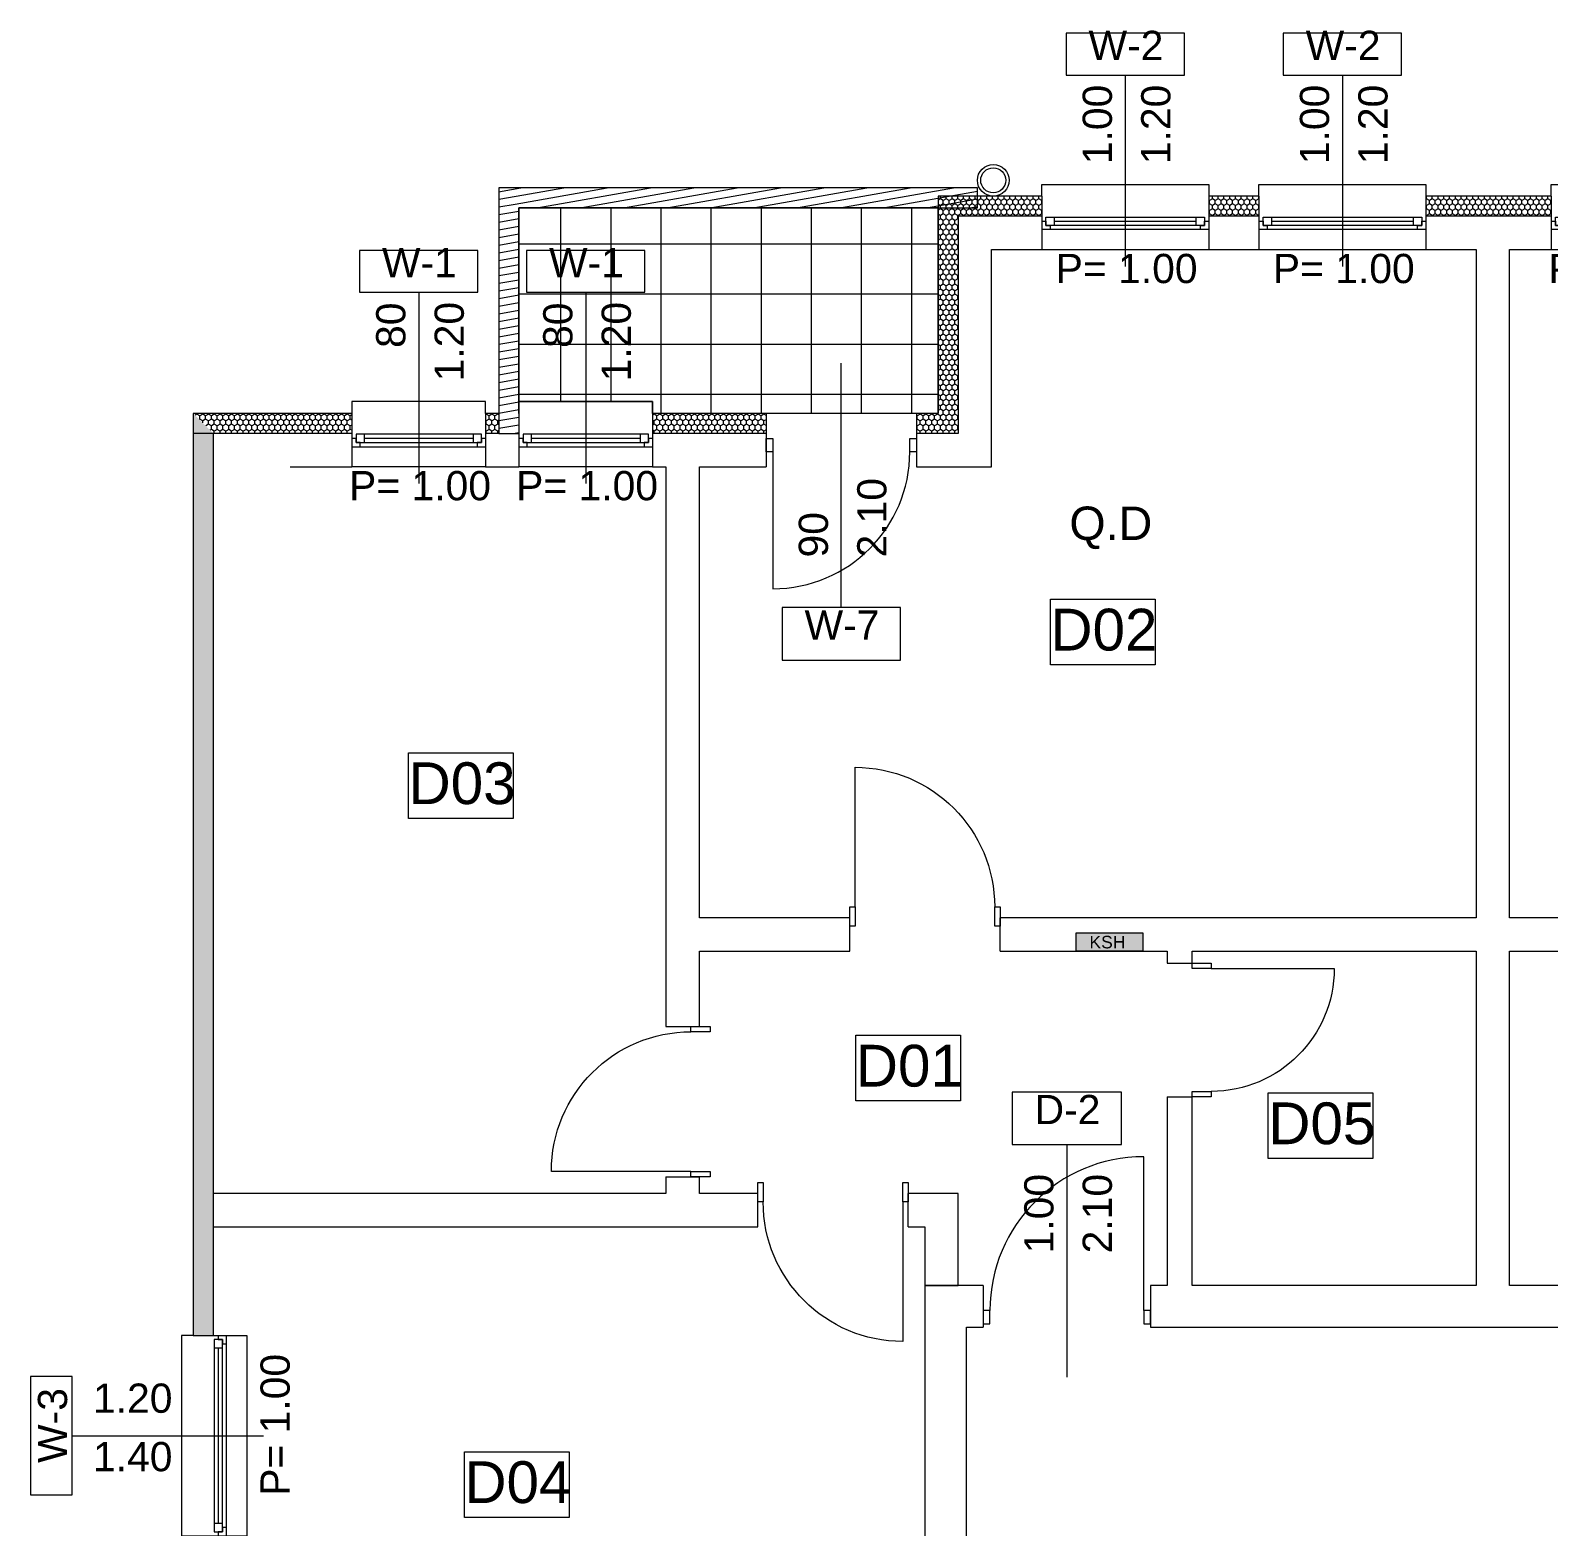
# Model space of a CAD drawing. Header units: feet. Extents: x 2565673 to 2678973, y -122443 to -81443.
# Drawn here: x 2575677 to 2584767, y -101204 to -92247 of the extents above; entities that cross this region are included whole.
import ezdxf
from ezdxf.enums import TextEntityAlignment as Align

# ---------------------------------------------------------------- set-up
doc = ezdxf.new("R2010")
doc.units = ezdxf.units.FT
doc.header["$MEASUREMENT"] = 0
for name, color, linetype, lineweight in [('ARCHICAD Door Markers_Pen_No__20', 1, 'Continuous', 5), ('ARCHICAD Door Markers_Pen_No__60', 230, 'Continuous', 5), ('ARCHICAD Doors_Pen_No__1', 7, 'Continuous', 5), ('ARCHICAD Doors_Pen_No__60', 230, 'Continuous', 5), ('ARCHICAD Window Markers_Pen_No__20', 1, 'Continuous', 5), ('ARCHICAD Windows_Pen_No__20', 1, 'Continuous', 5), ('Columns_Pen_No__1', 7, 'Continuous', 5), ('Columns_Pen_No__6', 5, 'Continuous', 5), ('Dimensioning - General_Pen_No__41', 7, 'Continuous', 5), ('Exterior walls_Pen_No__1', 7, 'Continuous', 5), ('Structural - Bearing_Pen_No__1', 7, 'Continuous', 5), ('Text blocks_Pen_No__1', 7, 'Continuous', 5), ('Text blocks_Pen_No__2', 8, 'Continuous', 5)]:
    doc.layers.add(name, color=color, linetype=linetype, lineweight=lineweight)
doc.layers.add('Columns', color=7, linetype='Continuous')
doc.layers.add('Exterior walls', color=7, linetype='Continuous')
for name, color, linetype, lineweight, true_color in [('Exterior walls_Pen_No__14', 7, 'Continuous', 5, 0xbd8b17), ('Exterior walls_Pen_No__65', 7, 'Continuous', 5, 0x80c2ff), ('Structural - Bearing_Pen_No__82', 7, 'Continuous', 5, 0xaaaaaa)]:
    doc.layers.add(name, color=color, linetype=linetype, lineweight=lineweight, true_color=true_color)
doc.styles.add('GENERATED_STYLE_1', font='arial.ttf')
pattern_1 = [(90, (2247653.822, -76424.967), (-34.641016, 0), [20, -40]), (90, (2247636.502, -76394.967), (-34.641016, 0), [20, -40]), (150, (2247653.822, -76404.967), (17.320508, 30), [20, -40]), (150, (2247619.18, -76404.967), (17.320508, 30), [20, -40]), (210, (2247653.822, -76424.967), (-17.320508, 30), [20, -40]), (210, (2247619.18, -76424.967), (-17.320508, 30), [20, -40])]
pattern_2 = [(10, (2247653.822, -76424.967), (-7.814168, 44.316348), [])]

# ---------------------------------------------------------------- blocks, each defined once
blk = doc.blocks.new('Window 22_3')
at = {"layer": 'ARCHICAD Windows_Pen_No__20', "color": 1, "linetype": 'Continuous', "lineweight": 5}
for p, q in [((-400, 150), (-400, 220)), ((-400, 220), (400, 220)), ((400, 220), (400, 150)), ((-400, 150), (-400, 30)), ((400, 150), (400, 30)), ((-400, 30), (-400, 0)), ((-400, 0), (-375, 0)), ((-400, 0), (-400, -50)), ((-400, 0), (-400, -50)), ((-375, 25), (-325, 25)), ((-375, -25), (-375, 25)), ((-375, 0), (-375, -25)), ((-325, 25), (325, 25)), ((-325, 25), (-325, -25)), ((-325, 25), (325, 25)), ((-325, 0), (325, 0)), ((325, -25), (325, 25)), ((325, 25), (375, 25)), ((375, 25), (375, -25)), ((375, -25), (375, 0)), ((375, 0), (400, 0)), ((400, 30), (400, 0)), ((400, 0), (400, -50)), ((400, 0), (400, -50)), ((-350, -50), (-400, -50)), ((-400, -50), (-400, -170)), ((-375, -25), (-350, -25)), ((-325, -25), (-375, -25)), ((-350, -25), (-350, -50)), ((350, -50), (-350, -50)), ((325, -25), (-325, -25)), ((375, -25), (325, -25)), ((350, -50), (350, -25)), ((350, -25), (375, -25)), ((400, -50), (350, -50)), ((400, -50), (400, -170)), ((-400, -170), (400, -170))]:
    blk.add_line(p, q, dxfattribs=at)
blk = doc.blocks.new('W Marker 22')
at = {"layer": 'ARCHICAD Window Markers_Pen_No__20', "color": 1, "linetype": 'Continuous', "lineweight": 5}
for p, q in [((0, -1045), (0, 100)), ((-354.4, -1045), (-354.4, -1295)), ((354.4, -1045), (-354.4, -1045)), ((354.4, -1295), (354.4, -1045)), ((-354.4, -1295), (354.4, -1295))]:
    blk.add_line(p, q, dxfattribs=at)
at = {"layer": 'ARCHICAD Window Markers_Pen_No__20', "color": 1, "lineweight": 5, "style": 'GENERATED_STYLE_1'}
for tag, p in [('AC_MarkerText_4', (-416.8, 72.1)), ('AC_MarkerText_1', (-220, -1257.5))]:
    blk.add_attdef(tag, text='', height=175, dxfattribs=at).set_placement(p, align=Align.BOTTOM_LEFT)
for tag, p in [('whDistCm', (322.5, -862.9)), ('A', (-27.5, -862.9))]:
    blk.add_attdef(tag, text='', height=175, rotation=90, dxfattribs=at).set_placement(p, align=Align.BOTTOM_LEFT)
blk = doc.blocks.new('Window 22_4')
at = {"layer": 'ARCHICAD Windows_Pen_No__20', "color": 1, "linetype": 'Continuous', "lineweight": 5}
for p, q in [((-500, 150), (-500, 220)), ((-500, 220), (500, 220)), ((500, 220), (500, 150)), ((-500, 150), (-500, 30)), ((500, 150), (500, 30)), ((-500, 30), (-500, 0)), ((-500, 0), (-475, 0)), ((-500, 0), (-500, -50)), ((-500, 0), (-500, -50)), ((-475, 25), (-425, 25)), ((-475, -25), (-475, 25)), ((-475, 0), (-475, -25)), ((-425, 25), (425, 25)), ((-425, 25), (-425, -25)), ((-425, 25), (425, 25)), ((-425, 0), (425, 0)), ((425, -25), (425, 25)), ((425, 25), (475, 25)), ((475, 25), (475, -25)), ((475, -25), (475, 0)), ((475, 0), (500, 0)), ((500, 30), (500, 0)), ((500, 0), (500, -50)), ((500, 0), (500, -50)), ((-450, -50), (-500, -50)), ((-500, -50), (-500, -170)), ((-475, -25), (-450, -25)), ((-425, -25), (-475, -25)), ((-450, -25), (-450, -50)), ((450, -50), (-450, -50)), ((425, -25), (-425, -25)), ((475, -25), (425, -25)), ((450, -50), (450, -25)), ((450, -25), (475, -25)), ((500, -50), (450, -50)), ((500, -50), (500, -170)), ((-500, -170), (500, -170))]:
    blk.add_line(p, q, dxfattribs=at)
blk = doc.blocks.new('Wall_10', base_point=(2587252.3, -93239.2))
at = {"layer": 'Exterior walls_Pen_No__14', "linetype": 'Continuous', "lineweight": 5, "true_color": 0xbd8b17}
h = blk.add_hatch(dxfattribs=at)
h.set_pattern_fill('STYROFOAM_SM_INSULATION', color=42, style=0, pattern_type=2)
h.set_pattern_definition(pattern_1)
h.paths.add_polyline_path([(2581732.3, -93239.2), (2581112.3, -93239.2), (2581232.3, -93359.2), (2581732.3, -93359.2)])
h = blk.add_hatch(dxfattribs=at)
h.set_pattern_fill('STYROFOAM_SM_INSULATION', color=42, style=0, pattern_type=2)
h.set_pattern_definition(pattern_1)
h.paths.add_polyline_path([(2582732.3, -93359.2), (2583032.3, -93359.2), (2583032.3, -93239.2), (2582732.3, -93239.2)])
h = blk.add_hatch(dxfattribs=at)
h.set_pattern_fill('STYROFOAM_SM_INSULATION', color=42, style=0, pattern_type=2)
h.set_pattern_definition(pattern_1)
h.paths.add_polyline_path([(2584032.3, -93359.2), (2584782.3, -93359.2), (2584782.3, -93239.2), (2584032.3, -93239.2)])
h = blk.add_hatch(dxfattribs=at)
h.set_pattern_fill('STYROFOAM_SM_INSULATION', color=42, style=0, pattern_type=2)
h.set_pattern_definition(pattern_1)
h.paths.add_polyline_path([(2585582.3, -93359.2), (2585882.3, -93359.2), (2585882.3, -93239.2), (2585582.3, -93239.2)])
h = blk.add_hatch(dxfattribs=at)
h.set_pattern_fill('STYROFOAM_SM_INSULATION', color=42, style=0, pattern_type=2)
h.set_pattern_definition(pattern_1)
h.paths.add_polyline_path([(2586682.3, -93359.2), (2587132.3, -93359.2), (2587252.3, -93239.2), (2586682.3, -93239.2)])
at = {"layer": 'Exterior walls_Pen_No__1', "color": 7, "linetype": 'Continuous', "lineweight": 5}
for p, q in [((2581732.3, -93239.2), (2581732.3, -93359.2)), ((2582732.3, -93239.2), (2582732.3, -93359.2)), ((2583032.3, -93239.2), (2583032.3, -93359.2)), ((2584032.3, -93239.2), (2584032.3, -93359.2)), ((2584782.3, -93239.2), (2584782.3, -93359.2)), ((2585582.3, -93239.2), (2585582.3, -93359.2)), ((2585882.3, -93239.2), (2585882.3, -93359.2)), ((2586682.3, -93239.2), (2586682.3, -93359.2)), ((2581732.3, -93359.2), (2581232.3, -93359.2)), ((2581732.3, -93359.2), (2581732.3, -93389.2)), ((2581732.3, -93389.2), (2581732.3, -93439.2)), ((2583032.3, -93359.2), (2582732.3, -93359.2)), ((2582732.3, -93359.2), (2582732.3, -93389.2)), ((2582732.3, -93389.2), (2582732.3, -93439.2)), ((2583032.3, -93359.2), (2583032.3, -93389.2)), ((2583032.3, -93389.2), (2583032.3, -93439.2)), ((2584782.3, -93359.2), (2584032.3, -93359.2)), ((2584032.3, -93359.2), (2584032.3, -93389.2)), ((2584032.3, -93389.2), (2584032.3, -93439.2)), ((2584782.3, -93359.2), (2584782.3, -93389.2)), ((2584782.3, -93389.2), (2584782.3, -93439.2)), ((2585882.3, -93359.2), (2585582.3, -93359.2)), ((2585582.3, -93359.2), (2585582.3, -93389.2)), ((2585582.3, -93389.2), (2585582.3, -93439.2)), ((2585882.3, -93359.2), (2585882.3, -93389.2)), ((2585882.3, -93389.2), (2585882.3, -93439.2)), ((2587132.3, -93359.2), (2586682.3, -93359.2)), ((2586682.3, -93359.2), (2586682.3, -93389.2)), ((2586682.3, -93389.2), (2586682.3, -93439.2)), ((2581732.3, -93439.2), (2581732.3, -93559.2)), ((2582732.3, -93439.2), (2582732.3, -93559.2)), ((2583032.3, -93439.2), (2583032.3, -93559.2)), ((2584032.3, -93439.2), (2584032.3, -93559.2)), ((2584782.3, -93439.2), (2584782.3, -93559.2)), ((2585582.3, -93439.2), (2585582.3, -93559.2)), ((2585882.3, -93439.2), (2585882.3, -93559.2)), ((2586682.3, -93439.2), (2586682.3, -93559.2))]:
    blk.add_line(p, q, dxfattribs=at)
at = {"layer": 'Exterior walls_Pen_No__1', "color": 7, "linetype": 'Continuous', "lineweight": 5, "flags": 128}
for points in [[(2581732.3, -93239.2), (2581112.3, -93239.2)], [(2583032.3, -93239.2), (2582732.3, -93239.2)], [(2584782.3, -93239.2), (2584032.3, -93239.2)], [(2585882.3, -93239.2), (2585582.3, -93239.2)], [(2587252.3, -93239.2), (2586682.3, -93239.2)], [(2581432.3, -93559.2), (2581732.3, -93559.2)], [(2582732.3, -93559.2), (2583032.3, -93559.2)], [(2584032.3, -93559.2), (2584332.3, -93559.2)], [(2584532.3, -93559.2), (2584782.3, -93559.2)], [(2585582.3, -93559.2), (2585882.3, -93559.2)], [(2586682.3, -93559.2), (2586932.3, -93559.2)]]:
    blk.add_lwpolyline(points, dxfattribs=at)
at = {"layer": 'ARCHICAD Window Markers_Pen_No__20', "color": 1, "lineweight": 5}
ref = blk.add_blockref('W Marker 22', (2582232.3, -93559.2), dxfattribs=dict(at, rotation=180))
ref.add_attrib('A', '1.00', dxfattribs={"color": 1, "lineweight": 5, "height": 175, "rotation": 90, "style": 'GENERATED_STYLE_1'}).set_placement((2582204.8, -93047.7), align=Align.BOTTOM_LEFT)
ref.add_attrib('whDistCm', '1.20', dxfattribs={"color": 1, "lineweight": 5, "height": 175, "rotation": 90, "style": 'GENERATED_STYLE_1'}).set_placement((2582554.8, -93047.7), align=Align.BOTTOM_LEFT)
ref.add_attrib('AC_MarkerText_1', 'W-2', dxfattribs={"color": 1, "lineweight": 5, "height": 175, "rotation": 360, "style": 'GENERATED_STYLE_1'}).set_placement((2582012.3, -92476.7), align=Align.BOTTOM_LEFT)
ref.add_attrib('AC_MarkerText_4', 'P= 1.00', dxfattribs={"color": 1, "lineweight": 5, "height": 175, "rotation": 360, "style": 'GENERATED_STYLE_1'}).set_placement((2581815.5, -93812.1), align=Align.BOTTOM_LEFT)
ref = blk.add_blockref('W Marker 22', (2583532.3, -93559.2), dxfattribs=dict(at, rotation=180))
ref.add_attrib('A', '1.00', dxfattribs={"color": 1, "lineweight": 5, "height": 175, "rotation": 90, "style": 'GENERATED_STYLE_1'}).set_placement((2583504.8, -93047.7), align=Align.BOTTOM_LEFT)
ref.add_attrib('whDistCm', '1.20', dxfattribs={"color": 1, "lineweight": 5, "height": 175, "rotation": 90, "style": 'GENERATED_STYLE_1'}).set_placement((2583854.8, -93047.7), align=Align.BOTTOM_LEFT)
ref.add_attrib('AC_MarkerText_1', 'W-2', dxfattribs={"color": 1, "lineweight": 5, "height": 175, "rotation": 360, "style": 'GENERATED_STYLE_1'}).set_placement((2583312.3, -92476.7), align=Align.BOTTOM_LEFT)
ref.add_attrib('AC_MarkerText_4', 'P= 1.00', dxfattribs={"color": 1, "lineweight": 5, "height": 175, "rotation": 360, "style": 'GENERATED_STYLE_1'}).set_placement((2583115.5, -93812.1), align=Align.BOTTOM_LEFT)
ref = blk.add_blockref('W Marker 22', (2585182.3, -93559.2), dxfattribs=dict(at, rotation=180))
ref.add_attrib('whDistCm', '1.20', dxfattribs={"color": 1, "lineweight": 5, "height": 175, "rotation": 90, "style": 'GENERATED_STYLE_1'}).set_placement((2585504.8, -93047.7), align=Align.BOTTOM_LEFT)
ref.add_attrib('AC_MarkerText_1', 'W-1', dxfattribs={"color": 1, "lineweight": 5, "height": 175, "rotation": 360, "style": 'GENERATED_STYLE_1'}).set_placement((2584962.3, -92476.7), align=Align.BOTTOM_LEFT)
ref.add_attrib('AC_MarkerText_2', '80', dxfattribs={"color": 1, "lineweight": 5, "height": 175, "rotation": 90, "style": 'GENERATED_STYLE_1'}).set_placement((2585154.8, -92847.7), align=Align.BOTTOM_LEFT)
ref.add_attrib('AC_MarkerText_4', 'P= 1.00', dxfattribs={"color": 1, "lineweight": 5, "height": 175, "rotation": 360, "style": 'GENERATED_STYLE_1'}).set_placement((2584765.5, -93812.1), align=Align.BOTTOM_LEFT)
ref = blk.add_blockref('W Marker 22', (2586282.3, -93559.2), dxfattribs=dict(at, rotation=180))
ref.add_attrib('whDistCm', '1.20', dxfattribs={"color": 1, "lineweight": 5, "height": 175, "rotation": 90, "style": 'GENERATED_STYLE_1'}).set_placement((2586604.8, -93047.7), align=Align.BOTTOM_LEFT)
ref.add_attrib('AC_MarkerText_1', 'W-1', dxfattribs={"color": 1, "lineweight": 5, "height": 175, "rotation": 360, "style": 'GENERATED_STYLE_1'}).set_placement((2586062.3, -92476.7), align=Align.BOTTOM_LEFT)
ref.add_attrib('AC_MarkerText_2', '80', dxfattribs={"color": 1, "lineweight": 5, "height": 175, "rotation": 90, "style": 'GENERATED_STYLE_1'}).set_placement((2586254.8, -92847.7), align=Align.BOTTOM_LEFT)
ref.add_attrib('AC_MarkerText_4', 'P= 1.00', dxfattribs={"color": 1, "lineweight": 5, "height": 175, "rotation": 360, "style": 'GENERATED_STYLE_1'}).set_placement((2585865.5, -93812.1), align=Align.BOTTOM_LEFT)
at = {"layer": 'ARCHICAD Windows_Pen_No__20', "color": 1, "linetype": 'Continuous', "lineweight": 5, "zscale": 1000}
for name, p in [('Window 22_4', (2582232.3, -93389.2)), ('Window 22_4', (2583532.3, -93389.2)), ('Window 22_3', (2585182.3, -93389.2)), ('Window 22_3', (2586282.3, -93389.2))]:
    blk.add_blockref(name, p, dxfattribs=at)
blk = doc.blocks.new('Wall_11', base_point=(2581112.3, -93239.2))
at = {"layer": 'Exterior walls_Pen_No__14', "linetype": 'Continuous', "lineweight": 5, "true_color": 0xbd8b17}
h = blk.add_hatch(dxfattribs=at)
h.set_pattern_fill('STYROFOAM_SM_INSULATION', color=42, style=0, pattern_type=2)
h.set_pattern_definition(pattern_1)
h.paths.add_polyline_path([(2581112.3, -93239.2), (2581112.3, -94539.2), (2581232.3, -94659.2), (2581232.3, -93359.2)])
at = {"layer": 'Exterior walls_Pen_No__1', "color": 7, "linetype": 'Continuous', "lineweight": 5}
blk.add_line((2581232.3, -93359.2), (2581232.3, -94659.2), dxfattribs=at)
at = {"layer": 'Exterior walls_Pen_No__1', "color": 7, "linetype": 'Continuous', "lineweight": 5, "flags": 128}
for points in [[(2581112.3, -93239.2), (2581112.3, -94539.2)], [(2581432.3, -94859.2), (2581432.3, -93559.2)]]:
    blk.add_lwpolyline(points, dxfattribs=at)
blk = doc.blocks.new('Storefront with Transom 22_4')
at = {"layer": 'ARCHICAD Doors_Pen_No__60', "color": 230, "linetype": 'Continuous', "lineweight": 5}
for p, q in [((460, 0), (460, 920)), ((-500, 150), (-500, 0)), ((500, 150), (500, 0)), ((-500, 0), (-500, -80)), ((-460, 0), (-500, 0)), ((-500, 0), (-500, -80)), ((-500, 0), (-500, -80)), ((-460, -80), (-460, 0)), ((460, 0), (460, -80)), ((500, 0), (460, 0)), ((500, -80), (500, 0)), ((500, 0), (500, -80)), ((500, 0), (500, -80)), ((-500, -80), (-460, -80)), ((-500, -80), (-500, -100)), ((460, -80), (500, -80)), ((500, -80), (500, -100))]:
    blk.add_line(p, q, dxfattribs=at)
blk.add_arc((460, 0), 920, 90, 180, dxfattribs=at)
blk = doc.blocks.new('D Marker 22')
at = {"layer": 'ARCHICAD Door Markers_Pen_No__60', "color": 230, "linetype": 'Continuous', "lineweight": 5}
for p, q in [((0, -1092.9), (0, 300)), ((-327.2, -1092.9), (-327.2, -1407.1)), ((327.2, -1092.9), (-327.2, -1092.9)), ((327.2, -1407.1), (327.2, -1092.9)), ((-327.2, -1407.1), (327.2, -1407.1))]:
    blk.add_line(p, q, dxfattribs=at)
at = {"layer": 'ARCHICAD Door Markers_Pen_No__60', "color": 230, "lineweight": 5, "style": 'GENERATED_STYLE_1'}
for tag, p in [('AC_MarkerText_3', (322.5, -792.9)), ('A', (-27.5, -792.9))]:
    blk.add_attdef(tag, text='', height=175, rotation=90, dxfattribs=at).set_placement(p, align=Align.BOTTOM_LEFT)
blk.add_attdef('AC_MarkerText_1', text='', height=175, dxfattribs=at).set_placement((-192.8, -1337.5), align=Align.BOTTOM_LEFT)
blk = doc.blocks.new('Wall_38', base_point=(2595132.3, -100009.2))
at = {"layer": 'Exterior walls_Pen_No__1', "color": 7, "linetype": 'Continuous', "lineweight": 5}
for p, q in [((2581382.3, -99759.2), (2581382.3, -99909.2)), ((2582382.3, -99759.2), (2582382.3, -99909.2)), ((2581382.3, -99909.2), (2581382.3, -99989.2)), ((2582382.3, -99909.2), (2582382.3, -99989.2)), ((2581382.3, -99989.2), (2581382.3, -100009.2)), ((2582382.3, -99989.2), (2582382.3, -100009.2))]:
    blk.add_line(p, q, dxfattribs=at)
at = {"layer": 'Exterior walls_Pen_No__1', "color": 7, "linetype": 'Continuous', "lineweight": 5, "flags": 128}
for points in [[(2581382.3, -99759.2), (2581032.3, -99759.2)], [(2582482.3, -99759.2), (2582382.3, -99759.2)], [(2584332.3, -99759.2), (2582632.3, -99759.2)], [(2586232.3, -99759.2), (2584532.3, -99759.2)], [(2581282.3, -100009.2), (2581382.3, -100009.2)], [(2582382.3, -100009.2), (2587188.1, -100009.2)]]:
    blk.add_lwpolyline(points, dxfattribs=at)
at = {"layer": 'ARCHICAD Door Markers_Pen_No__60', "color": 230, "lineweight": 5}
ref = blk.add_blockref('D Marker 22', (2581882.3, -100009.2), dxfattribs=dict(at, rotation=180))
ref.add_attrib('A', '1.00', dxfattribs={"color": 230, "lineweight": 5, "height": 175, "rotation": 90, "style": 'GENERATED_STYLE_1'}).set_placement((2581854.8, -99567.7), align=Align.BOTTOM_LEFT)
ref.add_attrib('AC_MarkerText_1', 'D-2', dxfattribs={"color": 230, "lineweight": 5, "height": 175, "rotation": 360, "style": 'GENERATED_STYLE_1'}).set_placement((2581689.5, -98846.7), align=Align.BOTTOM_LEFT)
ref.add_attrib('AC_MarkerText_3', '2.10', dxfattribs={"color": 230, "lineweight": 5, "height": 175, "rotation": 90, "style": 'GENERATED_STYLE_1'}).set_placement((2582204.8, -99567.7), align=Align.BOTTOM_LEFT)
at = {"layer": 'ARCHICAD Doors_Pen_No__60', "color": 230, "linetype": 'Continuous', "lineweight": 5, "zscale": 1000}
blk.add_blockref('Storefront with Transom 22_4', (2581882.3, -99909.2), dxfattribs=at)
blk = doc.blocks.new('Wall_39', base_point=(2581282.3, -100009.2))
at = {"layer": 'Exterior walls_Pen_No__1', "color": 7, "linetype": 'Continuous', "lineweight": 5, "flags": 128}
for points in [[(2581032.3, -99759.2), (2581032.3, -101859.2)], [(2581282.3, -101859.2), (2581282.3, -100009.2)]]:
    blk.add_lwpolyline(points, dxfattribs=at)
blk = doc.blocks.new('Wall_41', base_point=(2584532.3, -100009.2))
at = {"layer": 'Exterior walls_Pen_No__1', "color": 7, "linetype": 'Continuous', "lineweight": 5, "flags": 128}
for points in [[(2584332.3, -93559.2), (2584332.3, -97559.2)], [(2584532.3, -97559.2), (2584532.3, -93559.2)], [(2584332.3, -97759.2), (2584332.3, -99759.2)], [(2584532.3, -99759.2), (2584532.3, -97759.2)]]:
    blk.add_lwpolyline(points, dxfattribs=at)
blk = doc.blocks.new('Entrance Door 22_3')
at = {"layer": 'ARCHICAD Doors_Pen_No__1', "color": 7, "linetype": 'Continuous', "lineweight": 5}
for p, q in [((418, 0), (418, 836)), ((-418, 0), (-450, 0)), ((-450, 0), (-450, -115)), ((-418, -115), (-418, 0)), ((450, 0), (418, 0)), ((418, 0), (418, -115)), ((450, -115), (450, 0)), ((-450, -115), (-450, -65)), ((-450, -115), (-450, -65)), ((450, -115), (450, -65)), ((450, -115), (450, -65)), ((-450, -115), (-418, -115)), ((-450, -265), (-450, -115)), ((418, -115), (450, -115)), ((450, -265), (450, -115))]:
    blk.add_line(p, q, dxfattribs=at)
blk.add_arc((418, 0), 836, 90, 180, dxfattribs=at)
blk = doc.blocks.new('Wall_42', base_point=(2584532.3, -97759.2))
at = {"layer": 'Exterior walls_Pen_No__1', "color": 7, "linetype": 'Continuous', "lineweight": 5}
for p, q in [((2586382.3, -97609.2), (2586382.3, -97559.2)), ((2586382.3, -97759.2), (2586382.3, -97609.2)), ((2587282.3, -97609.2), (2587282.3, -97559.2)), ((2587282.3, -97759.2), (2587282.3, -97609.2)), ((2587732.3, -97609.2), (2587732.3, -97559.2)), ((2587732.3, -97759.2), (2587732.3, -97609.2)), ((2588632.3, -97609.2), (2588632.3, -97559.2)), ((2588632.3, -97759.2), (2588632.3, -97609.2))]:
    blk.add_line(p, q, dxfattribs=at)
at = {"layer": 'Exterior walls_Pen_No__1', "color": 7, "linetype": 'Continuous', "lineweight": 5, "flags": 128}
for points in [[(2586382.3, -97559.2), (2584532.3, -97559.2)], [(2587332.3, -97559.2), (2587282.3, -97559.2)], [(2587732.3, -97559.2), (2587532.3, -97559.2)], [(2589232.3, -97559.2), (2588632.3, -97559.2)], [(2584532.3, -97759.2), (2586232.3, -97759.2)], [(2587282.3, -97759.2), (2587732.3, -97759.2)], [(2588632.3, -97759.2), (2589032.3, -97759.2)]]:
    blk.add_lwpolyline(points, dxfattribs=at)
at = {"layer": 'ARCHICAD Doors_Pen_No__1', "color": 7, "linetype": 'Continuous', "lineweight": 5, "zscale": 1000}
blk.add_blockref('Entrance Door 22_3', (2586832.3, -97494.2), dxfattribs=at)
at = {"layer": 'ARCHICAD Doors_Pen_No__1', "color": 7, "linetype": 'Continuous', "lineweight": 5, "xscale": -1, "zscale": 1000}
blk.add_blockref('Entrance Door 22_3', (2588182.3, -97494.2), dxfattribs=at)
blk = doc.blocks.new('Wall_45', base_point=(2581232.3, -99759.2))
at = {"layer": 'Exterior walls_Pen_No__1', "color": 7, "linetype": 'Continuous', "lineweight": 5, "flags": 128}
for points in [[(2581232.3, -99759.2), (2581232.3, -99209.2)], [(2581032.3, -99409.2), (2581032.3, -99759.2)], [(2581032.3, -99759.2), (2581232.3, -99759.2)]]:
    blk.add_lwpolyline(points, dxfattribs=at)
blk = doc.blocks.new('Entrance Door 22_4')
at = {"layer": 'ARCHICAD Doors_Pen_No__1', "color": 7, "linetype": 'Continuous', "lineweight": 5}
for p, q in [((418, 0), (418, 836)), ((-450, 150), (-450, 0)), ((450, 150), (450, 0)), ((-418, 0), (-450, 0)), ((-450, 0), (-450, -115)), ((-450, 0), (-450, -50)), ((-450, 0), (-450, -50)), ((-418, -115), (-418, 0)), ((450, 0), (418, 0)), ((418, 0), (418, -115)), ((450, -115), (450, 0)), ((450, 0), (450, -50)), ((450, 0), (450, -50)), ((-450, -115), (-418, -115)), ((418, -115), (450, -115))]:
    blk.add_line(p, q, dxfattribs=at)
blk.add_arc((418, 0), 836, 90, 180, dxfattribs=at)
blk = doc.blocks.new('Wall_47', base_point=(2579682.3, -99209.2))
at = {"layer": 'Exterior walls_Pen_No__1', "color": 7, "linetype": 'Continuous', "lineweight": 5}
for p, q in [((2579482.3, -98209.2), (2579632.3, -98209.2)), ((2579632.3, -98209.2), (2579682.3, -98209.2)), ((2579482.3, -99109.2), (2579632.3, -99109.2)), ((2579632.3, -99109.2), (2579682.3, -99109.2))]:
    blk.add_line(p, q, dxfattribs=at)
at = {"layer": 'Exterior walls_Pen_No__1', "color": 7, "linetype": 'Continuous', "lineweight": 5, "flags": 128}
for points in [[(2579482.3, -94859.2), (2579482.3, -98209.2)], [(2579682.3, -97559.2), (2579682.3, -94859.2)], [(2579682.3, -98209.2), (2579682.3, -97759.2)], [(2579482.3, -99109.2), (2579482.3, -99209.2)], [(2579682.3, -99209.2), (2579682.3, -99109.2)]]:
    blk.add_lwpolyline(points, dxfattribs=at)
at = {"layer": 'ARCHICAD Doors_Pen_No__1', "color": 7, "linetype": 'Continuous', "lineweight": 5, "xscale": -1, "zscale": 1000, "rotation": 90}
blk.add_blockref('Entrance Door 22_4', (2579632.3, -98659.2), dxfattribs=at)
blk = doc.blocks.new('Wall_48', base_point=(2579682.3, -97759.2))
at = {"layer": 'Exterior walls_Pen_No__1', "color": 7, "linetype": 'Continuous', "lineweight": 5}
for p, q in [((2580582.3, -97609.2), (2580582.3, -97559.2)), ((2580582.3, -97759.2), (2580582.3, -97609.2)), ((2581482.3, -97609.2), (2581482.3, -97559.2)), ((2581482.3, -97759.2), (2581482.3, -97609.2))]:
    blk.add_line(p, q, dxfattribs=at)
at = {"layer": 'Exterior walls_Pen_No__1', "color": 7, "linetype": 'Continuous', "lineweight": 5, "flags": 128}
for points in [[(2580582.3, -97559.2), (2579682.3, -97559.2)], [(2584332.3, -97559.2), (2581482.3, -97559.2)], [(2579682.3, -97759.2), (2580582.3, -97759.2)], [(2581482.3, -97759.2), (2582482.3, -97759.2)], [(2582632.3, -97759.2), (2584332.3, -97759.2)]]:
    blk.add_lwpolyline(points, dxfattribs=at)
at = {"layer": 'ARCHICAD Doors_Pen_No__1', "color": 7, "linetype": 'Continuous', "lineweight": 5, "xscale": -1, "zscale": 1000}
blk.add_blockref('Entrance Door 22_3', (2581032.3, -97494.2), dxfattribs=at)
blk = doc.blocks.new('Entrance Door 22_2')
at = {"layer": 'ARCHICAD Doors_Pen_No__1', "color": 7, "linetype": 'Continuous', "lineweight": 5}
for p, q in [((368, 0), (368, 736)), ((-368, 0), (-400, 0)), ((-400, 0), (-400, -115)), ((-368, -115), (-368, 0)), ((400, 0), (368, 0)), ((368, 0), (368, -115)), ((400, -115), (400, 0)), ((-400, -115), (-368, -115)), ((-400, -265), (-400, -115)), ((368, -115), (400, -115)), ((400, -265), (400, -115))]:
    blk.add_line(p, q, dxfattribs=at)
blk.add_arc((368, 0), 736, 90, 180, dxfattribs=at)
blk = doc.blocks.new('Wall_49', base_point=(2582482.3, -97759.2))
at = {"layer": 'Exterior walls_Pen_No__1', "color": 7, "linetype": 'Continuous', "lineweight": 5}
for p, q in [((2582482.3, -97829.8), (2582632.3, -97829.8)), ((2582482.3, -98629.8), (2582632.3, -98629.8))]:
    blk.add_line(p, q, dxfattribs=at)
at = {"layer": 'Exterior walls_Pen_No__1', "color": 7, "linetype": 'Continuous', "lineweight": 5, "flags": 128}
for points in [[(2582482.3, -97759.2), (2582482.3, -97829.8)], [(2582632.3, -97829.8), (2582632.3, -97759.2)], [(2582482.3, -98629.8), (2582482.3, -99759.2)], [(2582632.3, -99759.2), (2582632.3, -98629.8)]]:
    blk.add_lwpolyline(points, dxfattribs=at)
at = {"layer": 'ARCHICAD Doors_Pen_No__1', "color": 7, "linetype": 'Continuous', "lineweight": 5, "xscale": -1, "zscale": 1000, "rotation": 270}
blk.add_blockref('Entrance Door 22_2', (2582747.3, -98229.8), dxfattribs=at)
blk = doc.blocks.new('Wall_63', base_point=(2581346.6, -93189.2))
at = {"layer": 'Exterior walls', "linetype": 'Continuous', "lineweight": 0, "true_color": 0xffffff}
h = blk.add_hatch(dxfattribs=at)
h.set_pattern_fill('WOOD', style=0, pattern_type=2)
h.set_pattern_definition(pattern_2)
h.paths.add_polyline_path([(2581346.6, -93189.2), (2578482.3, -93189.2), (2578602.3, -93309.2), (2581346.6, -93309.2)])
at = {"layer": 'Exterior walls_Pen_No__1', "color": 7, "linetype": 'Continuous', "lineweight": 5, "flags": 128}
for points in [[(2581346.6, -93189.2), (2578482.3, -93189.2)], [(2581346.6, -93309.2), (2581346.6, -93189.2)], [(2578602.3, -93309.2), (2581346.6, -93309.2)]]:
    blk.add_lwpolyline(points, dxfattribs=at)
blk = doc.blocks.new('Wall_64', base_point=(2578482.3, -93189.2))
at = {"layer": 'Exterior walls', "linetype": 'Continuous', "lineweight": 0, "true_color": 0xffffff}
h = blk.add_hatch(dxfattribs=at)
h.set_pattern_fill('WOOD', style=0, pattern_type=2)
h.set_pattern_definition(pattern_2)
h.paths.add_polyline_path([(2578482.3, -93189.2), (2578482.3, -94539.2), (2578602.3, -94539.2), (2578602.3, -93309.2)])
h = blk.add_hatch(dxfattribs=at)
h.set_pattern_fill('WOOD', style=0, pattern_type=2)
h.set_pattern_definition(pattern_2)
h.paths.add_polyline_path([(2578482.3, -94659.2), (2578602.3, -94659.2), (2578602.3, -94539.2), (2578482.3, -94539.2)])
at = {"layer": 'Exterior walls_Pen_No__1', "color": 7, "linetype": 'Continuous', "lineweight": 5}
for p, q in [((2578482.3, -94539.2), (2578482.3, -94659.2)), ((2578482.3, -94659.2), (2578602.3, -94659.2))]:
    blk.add_line(p, q, dxfattribs=at)
at = {"layer": 'Exterior walls_Pen_No__1', "color": 7, "linetype": 'Continuous', "lineweight": 5, "flags": 128}
for points in [[(2578482.3, -93189.2), (2578482.3, -94539.2)], [(2578602.3, -94539.2), (2578602.3, -93309.2)]]:
    blk.add_lwpolyline(points, dxfattribs=at)
blk = doc.blocks.new('Column_3', base_point=(2581441.6, -93144.2))
at = {"layer": 'Columns_Pen_No__1', "color": 7, "linetype": 'Continuous', "lineweight": 5}
blk.add_circle((2581441.6, -93144.2), 95, dxfattribs=at)
at = {"layer": 'Columns_Pen_No__6', "color": 5, "linetype": 'Continuous', "lineweight": 5}
blk.add_circle((2581441.6, -93144.2), 75, dxfattribs=at)
blk = doc.blocks.new('Storefront with Transom 22')
at = {"layer": 'ARCHICAD Doors_Pen_No__60', "color": 230, "linetype": 'Continuous', "lineweight": 5}
for p, q in [((410, 0), (410, 820)), ((-450, 0), (-450, 90)), ((-450, -80), (-450, 0)), ((-450, 0), (-410, 0)), ((-450, -80), (-450, 0)), ((-450, -80), (-450, 0)), ((-410, 0), (-410, -80)), ((410, -80), (410, 0)), ((410, 0), (450, 0)), ((450, 0), (450, 90)), ((450, 0), (450, -80)), ((450, -80), (450, 0)), ((450, -80), (450, 0)), ((-410, -80), (-450, -80)), ((-450, -110), (-450, -80)), ((450, -80), (410, -80)), ((450, -110), (450, -80)), ((-450, -230), (-450, -110)), ((450, -230), (450, -110))]:
    blk.add_line(p, q, dxfattribs=at)
blk.add_arc((410, 0), 820, 90, 180, dxfattribs=at)
blk = doc.blocks.new('D Marker 22_4')
at = {"layer": 'ARCHICAD Door Markers_Pen_No__20', "color": 1, "linetype": 'Continuous', "lineweight": 5}
for p, q in [((354.4, 1157.1), (-354.4, 1157.1)), ((-354.4, 1157.1), (-354.4, 842.9)), ((354.4, 842.9), (354.4, 1157.1)), ((-354.4, 842.9), (354.4, 842.9)), ((0, 842.9), (0, -620))]:
    blk.add_line(p, q, dxfattribs=at)
at = {"layer": 'ARCHICAD Door Markers_Pen_No__20', "color": 1, "lineweight": 5, "style": 'GENERATED_STYLE_1'}
for tag, rotation, p in [('AC_MarkerText_1', 180, (220, 1207.5)), ('AC_MarkerText_3', 270, (-322.5, 657.1)), ('AC_MarkerText_2', 270, (27.5, 657.1))]:
    blk.add_attdef(tag, text='', height=175, rotation=rotation, dxfattribs=at).set_placement(p, align=Align.BOTTOM_LEFT)
blk = doc.blocks.new('Window 22_2')
at = {"layer": 'ARCHICAD Windows_Pen_No__20', "color": 1, "linetype": 'Continuous', "lineweight": 5}
for p, q in [((-600, 150), (-600, 220)), ((-600, 220), (600, 220)), ((600, 220), (600, 150)), ((-600, 150), (-600, 30)), ((600, 150), (600, 30)), ((-600, 30), (-600, 0)), ((-600, 0), (-575, 0)), ((-600, 0), (-600, -50)), ((-600, 0), (-600, -50)), ((-575, 25), (-525, 25)), ((-575, -25), (-575, 25)), ((-575, 0), (-575, -25)), ((-525, 25), (525, 25)), ((-525, 25), (-525, -25)), ((-525, 25), (525, 25)), ((-525, 0), (525, 0)), ((525, -25), (525, 25)), ((525, 25), (575, 25)), ((575, 25), (575, -25)), ((575, -25), (575, 0)), ((575, 0), (600, 0)), ((600, 30), (600, 0)), ((600, 0), (600, -50)), ((600, 0), (600, -50)), ((-550, -50), (-600, -50)), ((-600, -50), (-600, -170)), ((-575, -25), (-550, -25)), ((-525, -25), (-575, -25)), ((-550, -25), (-550, -50)), ((550, -50), (-550, -50)), ((525, -25), (-525, -25)), ((575, -25), (525, -25)), ((550, -50), (550, -25)), ((550, -25), (575, -25)), ((600, -50), (550, -50)), ((600, -50), (600, -170)), ((-600, -170), (600, -170))]:
    blk.add_line(p, q, dxfattribs=at)

msp = doc.modelspace()

# ---------------------------------------------------------------- hatches: boundary and pattern name
at = {"layer": 'Exterior walls_Pen_No__14', "linetype": 'Continuous', "lineweight": 5, "true_color": 0xbd8b17}
h = msp.add_hatch(dxfattribs=at)
h.set_pattern_fill('STYROFOAM_SM_INSULATION', color=42, style=0, pattern_type=2)
h.set_pattern_definition(pattern_1)
h.paths.add_polyline_path([(2576651.925, -94539.236), (2576771.925, -94659.236), (2577602.326, -94659.236), (2577602.326, -94539.236)])
h = msp.add_hatch(dxfattribs=at)
h.set_pattern_fill('STYROFOAM_SM_INSULATION', color=42, style=0, pattern_type=2)
h.set_pattern_definition([(90, (2247393.822, -76424.967), (-34.641016, 0), [20, -40]), (90, (2247376.502, -76394.967), (-34.641016, 0), [20, -40]), (150, (2247393.822, -76404.967), (17.320508, 30), [20, -40]), (150, (2247359.18, -76404.967), (17.320508, 30), [20, -40]), (210, (2247393.822, -76424.967), (-17.320508, 30), [20, -40]), (210, (2247359.18, -76424.967), (-17.320508, 30), [20, -40])])
h.paths.add_polyline_path([(2576652.326, -94539.236), (2576652.326, -100059.236), (2576772.326, -100059.236), (2576772.326, -94659.236)])
h = msp.add_hatch(dxfattribs=at)
h.set_pattern_fill('STYROFOAM_SM_INSULATION', color=42, style=0, pattern_type=2)
h.set_pattern_definition(pattern_1)
h.paths.add_polyline_path([(2578402.326, -94659.236), (2578482.326, -94659.236), (2578482.326, -94539.236), (2578402.326, -94539.236)])
h = msp.add_hatch(dxfattribs=at)
h.set_pattern_fill('STYROFOAM_SM_INSULATION', color=42, style=0, pattern_type=2)
h.set_pattern_definition(pattern_1)
h.paths.add_polyline_path([(2579402.326, -94659.236), (2580082.326, -94659.236), (2580082.326, -94539.236), (2579402.326, -94539.236)])
h = msp.add_hatch(dxfattribs=at)
h.set_pattern_fill('STYROFOAM_SM_INSULATION', color=42, style=0, pattern_type=2)
h.set_pattern_definition(pattern_1)
h.paths.add_polyline_path([(2581112.326, -94539.236), (2580982.326, -94539.236), (2580982.326, -94659.236), (2581232.326, -94659.236)])
at = {"layer": 'Exterior walls_Pen_No__65', "linetype": 'Continuous', "lineweight": 5, "true_color": 0x80c2ff}
msp.add_hatch(color=151, dxfattribs=at).paths.add_polyline_path([(2581937.226, -97759.236), (2581937.226, -97649.236), (2582337.226, -97649.236), (2582337.226, -97759.236)])
at = {"layer": 'Structural - Bearing_Pen_No__82', "linetype": 'Continuous', "lineweight": 5, "true_color": 0xaaaaaa}
h = msp.add_hatch(dxfattribs=at)
h.set_pattern_fill('GRID_30X30', color=253, style=0, pattern_type=2)
h.set_pattern_definition([(0, (2247653.82, -76424.97), (0, 300), []), (90, (2247653.82, -76424.97), (-300, 0), [])])
h.paths.add_polyline_path([(2581112.326, -93309.236), (2578602.326, -93309.236), (2578602.326, -94469.236), (2579402.326, -94469.236), (2579402.326, -94537.611), (2581112.326, -94537.611)])

# ---------------------------------------------------------------- linework, layer by layer
at = {"layer": 'Exterior walls_Pen_No__1', "color": 7, "linetype": 'Continuous', "lineweight": 5}
for p, q in [((2577602.326, -94539.236), (2577602.326, -94659.236)), ((2578402.326, -94539.236), (2578402.326, -94659.236)), ((2578482.326, -94539.236), (2578482.326, -94659.236)), ((2578602.326, -94539.236), (2578602.326, -94659.236)), ((2579402.326, -94539.236), (2579402.326, -94659.236)), ((2580082.326, -94539.236), (2580082.326, -94659.236)), ((2580982.326, -94539.236), (2580982.326, -94659.236)), ((2577602.326, -94659.236), (2576652.326, -94659.236)), ((2576772.326, -94659.236), (2576772.326, -100059.236)), ((2577602.326, -94659.236), (2577602.326, -94689.236)), ((2577602.326, -94689.236), (2577602.326, -94739.236)), ((2578482.326, -94659.236), (2578402.326, -94659.236)), ((2578402.326, -94659.236), (2578402.326, -94689.236)), ((2578402.326, -94689.236), (2578402.326, -94739.236)), ((2578482.326, -94659.236), (2578602.326, -94659.236)), ((2578602.326, -94659.236), (2578602.326, -94689.236)), ((2578602.326, -94689.236), (2578602.326, -94739.236)), ((2580082.326, -94659.236), (2579402.326, -94659.236)), ((2579402.326, -94659.236), (2579402.326, -94689.236)), ((2579402.326, -94689.236), (2579402.326, -94739.236)), ((2580082.326, -94659.236), (2580082.326, -94689.236)), ((2580082.326, -94689.236), (2580082.326, -94769.236)), ((2581232.326, -94659.236), (2580982.326, -94659.236)), ((2580982.326, -94659.236), (2580982.326, -94689.236)), ((2580982.326, -94689.236), (2580982.326, -94769.236)), ((2577602.326, -94739.236), (2577602.326, -94859.236)), ((2578402.326, -94739.236), (2578402.326, -94859.236)), ((2578602.326, -94739.236), (2578602.326, -94859.236)), ((2579402.326, -94739.236), (2579402.326, -94859.236)), ((2580082.326, -94769.236), (2580082.326, -94859.236)), ((2580982.326, -94769.236), (2580982.326, -94859.236)), ((2580032.326, -99259.236), (2580032.326, -99209.236)), ((2580932.326, -99259.236), (2580932.326, -99209.236)), ((2580032.326, -99409.236), (2580032.326, -99259.236)), ((2580932.326, -99409.236), (2580932.326, -99259.236)), ((2576652.326, -100059.236), (2576772.326, -100059.236)), ((2576772.326, -100059.236), (2576802.326, -100059.236)), ((2576802.326, -100059.236), (2576852.326, -100059.236)), ((2576852.326, -100059.236), (2576972.326, -100059.236))]:
    msp.add_line(p, q, dxfattribs=at)
at = {"layer": 'Exterior walls_Pen_No__1', "color": 7, "linetype": 'Continuous', "lineweight": 5, "flags": 128}
for points in [[(2577602.326, -94539.236), (2576652.326, -94539.236)], [(2576652.326, -94539.236), (2576652.326, -100059.236)], [(2578482.326, -94539.236), (2578402.326, -94539.236)], [(2580082.326, -94539.236), (2579402.326, -94539.236)], [(2581112.326, -94539.236), (2580982.326, -94539.236)], [(2577232.326, -94859.236), (2577602.326, -94859.236)], [(2578402.326, -94859.236), (2578602.326, -94859.236)], [(2579402.326, -94859.236), (2579482.326, -94859.236)], [(2579682.326, -94859.236), (2580082.326, -94859.236)], [(2580982.326, -94859.236), (2581432.326, -94859.236)], [(2579482.326, -99209.236), (2576772.326, -99209.236)], [(2580032.326, -99209.236), (2579682.326, -99209.236)], [(2581232.326, -99209.236), (2580932.326, -99209.236)], [(2576772.326, -99409.236), (2580032.326, -99409.236)], [(2580932.326, -99409.236), (2581032.326, -99409.236)]]:
    msp.add_lwpolyline(points, dxfattribs=at)
msp.add_lwpolyline([(2581937.226, -97759.236), (2581937.226, -97649.236), (2582337.226, -97649.236), (2582337.226, -97759.236)], close=True, dxfattribs=at)
at = {"layer": 'Structural - Bearing_Pen_No__1', "color": 7, "linetype": 'Continuous', "lineweight": 5, "flags": 128}
msp.add_lwpolyline([(2581112.326, -93309.236), (2578602.326, -93309.236), (2578602.326, -94469.236), (2579402.326, -94469.236), (2579402.326, -94537.611), (2581112.326, -94537.611)], close=True, dxfattribs=at)
at = {"layer": 'Text blocks_Pen_No__2', "color": 8, "linetype": 'Continuous', "lineweight": 5, "flags": 128}
for points in [[(2581784.072, -95651.844), (2582410.358, -95651.844), (2582410.358, -96044.702), (2581784.072, -96044.702)], [(2577941.668, -96571.18), (2578567.954, -96571.18), (2578567.954, -96964.037), (2577941.668, -96964.037)], [(2580619.291, -98262.233), (2581245.577, -98262.233), (2581245.577, -98655.09), (2580619.291, -98655.09)], [(2583088.483, -98607.169), (2583714.769, -98607.169), (2583714.769, -99000.026), (2583088.483, -99000.026)], [(2578275.787, -100755.138), (2578902.073, -100755.138), (2578902.073, -101147.995), (2578275.787, -101147.995)]]:
    msp.add_lwpolyline(points, close=True, dxfattribs=at)

# ---------------------------------------------------------------- block references
at = {"layer": 'ARCHICAD Door Markers_Pen_No__20', "color": 1, "lineweight": 5}
ref = msp.add_blockref('D Marker 22_4', (2580532.326, -94859.236), dxfattribs=dict(at, rotation=180))
ref.add_attrib('AC_MarkerText_1', 'W-7', dxfattribs={"color": 1, "lineweight": 5, "height": 175, "rotation": 360, "style": 'GENERATED_STYLE_1'}).set_placement((2580312.324, -95946.736), align=Align.BOTTOM_LEFT)
ref.add_attrib('AC_MarkerText_2', '90', dxfattribs={"color": 1, "lineweight": 5, "height": 175, "rotation": 90, "style": 'GENERATED_STYLE_1'}).set_placement((2580504.826, -95402.116), align=Align.BOTTOM_LEFT)
ref.add_attrib('AC_MarkerText_3', '2.10', dxfattribs={"color": 1, "lineweight": 5, "height": 175, "rotation": 90, "style": 'GENERATED_STYLE_1'}).set_placement((2580854.826, -95402.116), align=Align.BOTTOM_LEFT)
at = {"layer": 'ARCHICAD Doors_Pen_No__1', "color": 7, "linetype": 'Continuous', "lineweight": 5, "xscale": -1, "zscale": 1000, "rotation": 180}
msp.add_blockref('Entrance Door 22_4', (2580482.326, -99259.236), dxfattribs=at)
at = {"layer": 'ARCHICAD Doors_Pen_No__60', "color": 230, "linetype": 'Continuous', "lineweight": 5, "zscale": 1000, "rotation": 180}
msp.add_blockref('Storefront with Transom 22', (2580532.326, -94769.236), dxfattribs=at)
at = {"layer": 'ARCHICAD Window Markers_Pen_No__20', "color": 1, "lineweight": 5}
ref = msp.add_blockref('W Marker 22', (2578002.326, -94859.236), dxfattribs=dict(at, rotation=180))
ref.add_attrib('whDistCm', '1.20', dxfattribs={"color": 1, "lineweight": 5, "height": 175, "rotation": 90, "style": 'GENERATED_STYLE_1'}).set_placement((2578324.826, -94347.718), align=Align.BOTTOM_LEFT)
ref.add_attrib('AC_MarkerText_1', 'W-1', dxfattribs={"color": 1, "lineweight": 5, "height": 175, "rotation": 360, "style": 'GENERATED_STYLE_1'}).set_placement((2577782.324, -93776.736), align=Align.BOTTOM_LEFT)
ref.add_attrib('AC_MarkerText_2', '80', dxfattribs={"color": 1, "lineweight": 5, "height": 175, "rotation": 90, "style": 'GENERATED_STYLE_1'}).set_placement((2577974.826, -94147.716), align=Align.BOTTOM_LEFT)
ref.add_attrib('AC_MarkerText_4', 'P= 1.00', dxfattribs={"color": 1, "lineweight": 5, "height": 175, "rotation": 360, "style": 'GENERATED_STYLE_1'}).set_placement((2577585.525, -95112.116), align=Align.BOTTOM_LEFT)
ref = msp.add_blockref('W Marker 22', (2579002.326, -94859.236), dxfattribs=dict(at, rotation=180))
ref.add_attrib('whDistCm', '1.20', dxfattribs={"color": 1, "lineweight": 5, "height": 175, "rotation": 90, "style": 'GENERATED_STYLE_1'}).set_placement((2579324.826, -94347.718), align=Align.BOTTOM_LEFT)
ref.add_attrib('AC_MarkerText_1', 'W-1', dxfattribs={"color": 1, "lineweight": 5, "height": 175, "rotation": 360, "style": 'GENERATED_STYLE_1'}).set_placement((2578782.324, -93776.736), align=Align.BOTTOM_LEFT)
ref.add_attrib('AC_MarkerText_2', '80', dxfattribs={"color": 1, "lineweight": 5, "height": 175, "rotation": 90, "style": 'GENERATED_STYLE_1'}).set_placement((2578974.826, -94147.716), align=Align.BOTTOM_LEFT)
ref.add_attrib('AC_MarkerText_4', 'P= 1.00', dxfattribs={"color": 1, "lineweight": 5, "height": 175, "rotation": 360, "style": 'GENERATED_STYLE_1'}).set_placement((2578585.525, -95112.116), align=Align.BOTTOM_LEFT)
ref = msp.add_blockref('W Marker 22', (2576972.326, -100659.236), dxfattribs=dict(at, rotation=270))
ref.add_attrib('whDistCm', '1.20', dxfattribs={"color": 1, "lineweight": 5, "height": 175, "rotation": 360, "style": 'GENERATED_STYLE_1'}).set_placement((2576052.326, -100574.616), align=Align.BOTTOM_LEFT)
ref.add_attrib('AC_MarkerText_1', 'W-3', dxfattribs={"color": 1, "lineweight": 5, "height": 175, "rotation": 90, "style": 'GENERATED_STYLE_1'}).set_placement((2575949.826, -100822.238), align=Align.BOTTOM_LEFT)
ref.add_attrib('AC_MarkerText_3', '1.40', dxfattribs={"color": 1, "lineweight": 5, "height": 175, "rotation": 360, "style": 'GENERATED_STYLE_1'}).set_placement((2576052.326, -100924.616), align=Align.BOTTOM_LEFT)
ref.add_attrib('AC_MarkerText_4', 'P= 1.00', dxfattribs={"color": 1, "lineweight": 5, "height": 175, "rotation": 90, "style": 'GENERATED_STYLE_1'}).set_placement((2577282.326, -101018.916), align=Align.BOTTOM_LEFT)
at = {"layer": 'ARCHICAD Windows_Pen_No__20', "color": 1, "linetype": 'Continuous', "lineweight": 5, "xscale": -1, "zscale": 1000}
for p in [(2578002.326, -94689.236), (2579002.326, -94689.236)]:
    msp.add_blockref('Window 22_3', p, dxfattribs=at)
at = {"layer": 'ARCHICAD Windows_Pen_No__20', "color": 1, "linetype": 'Continuous', "lineweight": 5, "xscale": -1, "zscale": 1000, "rotation": 90}
msp.add_blockref('Window 22_2', (2576802.326, -100659.236), dxfattribs=at)
at = {"layer": 'Columns', "color": 5, "lineweight": 5}
msp.add_blockref('Column_3', (2581441.632, -93144.236), dxfattribs=at)
at = {"layer": 'Exterior walls', "color": 7, "lineweight": 5}
for name, p in [('Wall_10', (2587252.326, -93239.236)), ('Wall_63', (2581346.632, -93189.236)), ('Wall_64', (2578482.326, -93189.236)), ('Wall_11', (2581112.326, -93239.236)), ('Wall_41', (2584532.326, -100009.236)), ('Wall_47', (2579682.326, -99209.236)), ('Wall_48', (2579682.326, -97759.236)), ('Wall_42', (2584532.326, -97759.236)), ('Wall_49', (2582482.326, -97759.236)), ('Wall_38', (2595132.326, -100009.236)), ('Wall_45', (2581232.326, -99759.236)), ('Wall_39', (2581282.326, -100009.236))]:
    msp.add_blockref(name, p, dxfattribs=at)

# ---------------------------------------------------------------- texts
at = {"layer": 'Dimensioning - General_Pen_No__41', "color": 7, "linetype": 'Continuous', "lineweight": 5, "insert": (2581897.349, -95352.34), "char_height": 200, "attachment_point": 7, "style": 'GENERATED_STYLE_1'}
msp.add_mtext('\\A1;Q.D', dxfattribs=at)
at = {"layer": 'Text blocks_Pen_No__1', "color": 7, "linetype": 'Continuous', "lineweight": 5, "insert": (2582125.303, -97667.059), "char_height": 75, "attachment_point": 2, "style": 'GENERATED_STYLE_1'}
msp.add_mtext('\\A1;KSH', dxfattribs=at)
at = {"layer": 'Text blocks_Pen_No__2', "color": 8, "linetype": 'Continuous', "lineweight": 5, "char_height": 250, "attachment_point": 1, "style": 'GENERATED_STYLE_1'}
for s, insert in [('\\A1;D02', (2581784.072, -95708.987)), ('\\A1;D03', (2577941.668, -96628.323)), ('\\A1;D01', (2580619.291, -98319.376)), ('\\A1;D05', (2583088.483, -98664.312)), ('\\A1;D04', (2578275.787, -100812.281))]:
    msp.add_mtext(s, dxfattribs=dict(at, insert=insert))

doc.saveas('drawing.dxf')
